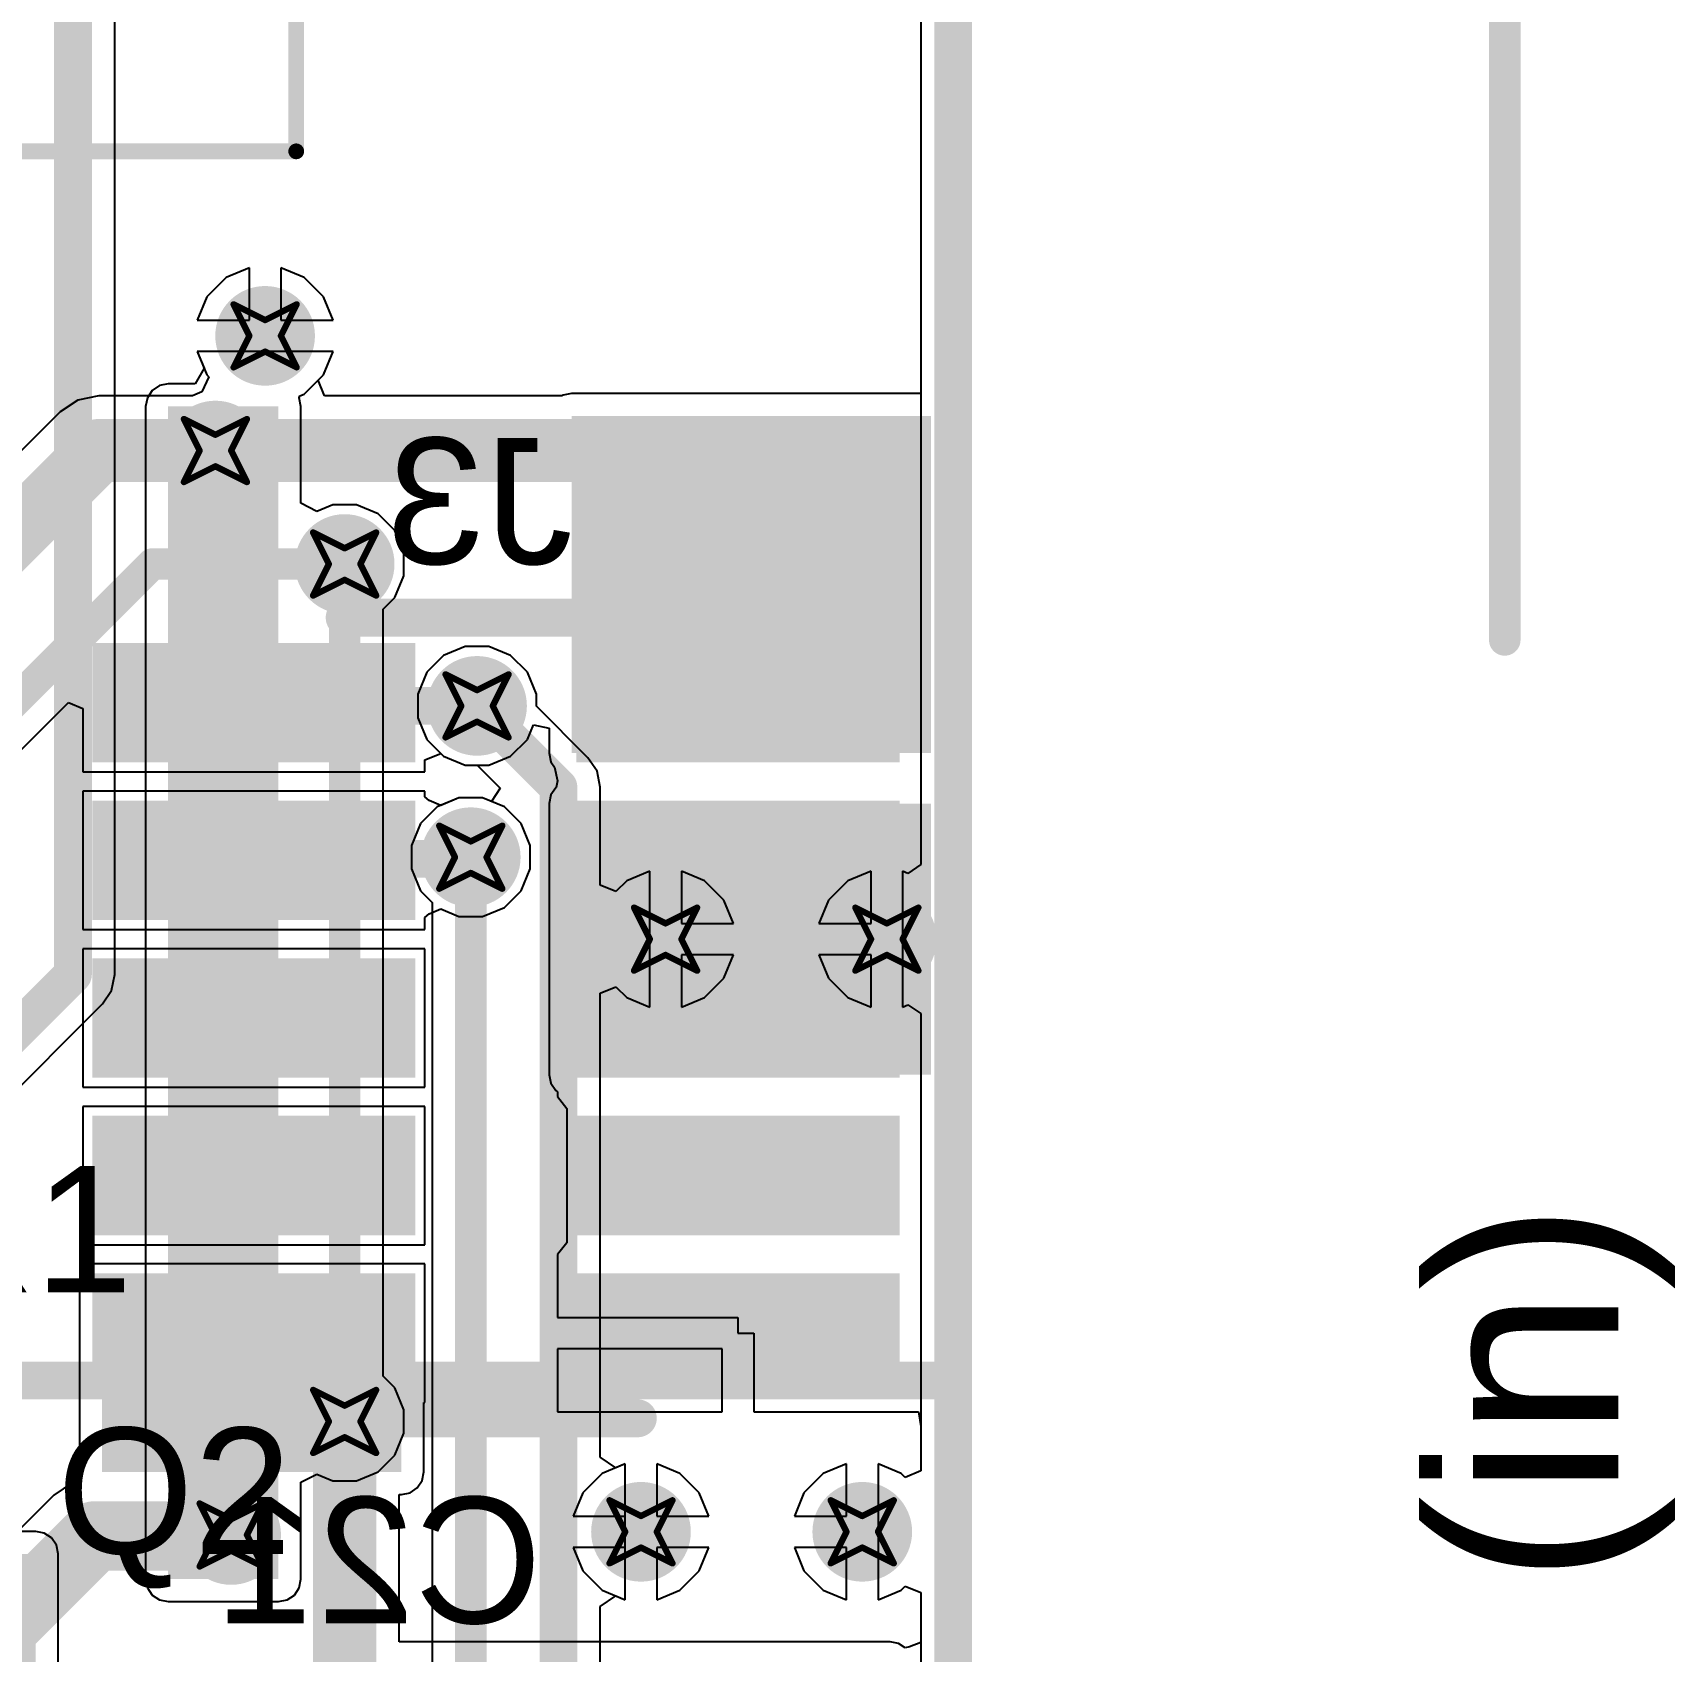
# Model space of a CAD drawing. Header units: inches. Extents: x -48 to 200, y -49 to 27.
# Drawn here: x 3.641 to 4.162, y 0.845 to 1.359 of the extents above; entities that cross this region are included whole.
import ezdxf

# ---------------------------------------------------------------- set-up
doc = ezdxf.new("R2010")
doc.units = ezdxf.units.IN
doc.header["$MEASUREMENT"] = 0
for name, color, linetype in [('Board Outline', 216, 'Continuous'), ('Bottom Layer', 5, 'Continuous'), ('Bottom Overlay', 54, 'Continuous'), ('Bottom Paste', 16, 'Continuous'), ('Bottom Solder', 6, 'Continuous'), ('Dimension', 6, 'Continuous'), ('Drill Drawing', 1, 'Continuous'), ('Top Layer', 1, 'Continuous'), ('Top Overlay', 2, 'Continuous'), ('Top Solder', 216, 'Continuous'), ('Via Holes', 16, 'Continuous')]:
    doc.layers.add(name, color=color, linetype=linetype)
doc.styles.add('Arial', font='', dxfattribs={"height": 0.2})
doc.styles.get('Arial').set_extended_font_data('Arial')

# ---------------------------------------------------------------- blocks, each defined once
blk = doc.blocks.new('J49SMH_B_G_G_K_8M0_B_36')
at = {"layer": 'Bottom Overlay', "const_width": 0.005}
for points in [[(0.227, 0.09509), (-0.22752, 0.09509)], [(-0.22752, 0.09509), (-0.22752, 0.046)]]:
    blk.add_lwpolyline(points, dxfattribs=at)
at = {"layer": 'Bottom Overlay', "const_width": 0.0025}
blk.add_lwpolyline([(-0.22877, 0.09509, 1), (-0.22627, 0.09509, 1)], format="xyb", close=True, dxfattribs=at)
blk.add_lwpolyline([(-0.22877, 0.09509, 1), (-0.22627, 0.09509, 1)], format="xyb", close=True, dxfattribs=at)
blk = doc.blocks.new('20021121_00010C4LF__B_50')
at = {"layer": 'Bottom Layer'}
for points in [[(-0.11496, 0.12402), (-0.08504, 0.12402), (-0.08504, 0.02953), (-0.11496, 0.02953)], [(-0.06496, 0.12402), (-0.03504, 0.12402), (-0.03504, 0.02953), (-0.06496, 0.02953)], [(-0.01496, 0.12402), (0.01496, 0.12402), (0.01496, 0.02953), (-0.01496, 0.02953)], [(0.03504, 0.12402), (0.06496, 0.12402), (0.06496, 0.02953), (0.03504, 0.02953)], [(0.08504, 0.12402), (0.11496, 0.12402), (0.11496, 0.02953), (0.08504, 0.02953)], [(-0.11496, -0.02953), (-0.08504, -0.02953), (-0.08504, -0.12402), (-0.11496, -0.12402)], [(-0.06496, -0.02953), (-0.03504, -0.02953), (-0.03504, -0.12402), (-0.06496, -0.12402)], [(-0.01496, -0.02953), (0.01496, -0.02953), (0.01496, -0.12402), (-0.01496, -0.12402)], [(0.03504, -0.02953), (0.06496, -0.02953), (0.06496, -0.12402), (0.03504, -0.12402)], [(0.08504, -0.02953), (0.11496, -0.02953), (0.11496, -0.12402), (0.08504, -0.12402)]]:
    blk.add_hatch(color=5, dxfattribs=at).paths.add_polyline_path(points)
at = {"layer": 'Bottom Paste'}
for points in [[(-0.11496, 0.12402), (-0.08504, 0.12402), (-0.08504, 0.02953), (-0.11496, 0.02953)], [(-0.06496, 0.12402), (-0.03504, 0.12402), (-0.03504, 0.02953), (-0.06496, 0.02953)], [(-0.01496, 0.12402), (0.01496, 0.12402), (0.01496, 0.02953), (-0.01496, 0.02953)], [(0.03504, 0.12402), (0.06496, 0.12402), (0.06496, 0.02953), (0.03504, 0.02953)], [(0.08504, 0.12402), (0.11496, 0.12402), (0.11496, 0.02953), (0.08504, 0.02953)], [(-0.11496, -0.02953), (-0.08504, -0.02953), (-0.08504, -0.12402), (-0.11496, -0.12402)], [(-0.06496, -0.02953), (-0.03504, -0.02953), (-0.03504, -0.12402), (-0.06496, -0.12402)], [(-0.01496, -0.02953), (0.01496, -0.02953), (0.01496, -0.12402), (-0.01496, -0.12402)], [(0.03504, -0.02953), (0.06496, -0.02953), (0.06496, -0.12402), (0.03504, -0.12402)], [(0.08504, -0.02953), (0.11496, -0.02953), (0.11496, -0.12402), (0.08504, -0.12402)]]:
    blk.add_hatch(color=16, dxfattribs=at).paths.add_polyline_path(points)
at = {"layer": 'Bottom Solder'}
for points in [[(-0.11896, 0.12802), (-0.08104, 0.12802), (-0.08104, 0.02553), (-0.11896, 0.02553)], [(-0.06896, 0.12802), (-0.03104, 0.12802), (-0.03104, 0.02553), (-0.06896, 0.02553)], [(-0.01896, 0.12802), (0.01896, 0.12802), (0.01896, 0.02553), (-0.01896, 0.02553)], [(0.03104, 0.12802), (0.06896, 0.12802), (0.06896, 0.02553), (0.03104, 0.02553)], [(0.08104, 0.12802), (0.11896, 0.12802), (0.11896, 0.02553), (0.08104, 0.02553)], [(-0.11896, -0.02553), (-0.08104, -0.02553), (-0.08104, -0.12802), (-0.11896, -0.12802)], [(-0.06896, -0.02553), (-0.03104, -0.02553), (-0.03104, -0.12802), (-0.06896, -0.12802)], [(-0.01896, -0.02553), (0.01896, -0.02553), (0.01896, -0.12802), (-0.01896, -0.12802)], [(0.03104, -0.02553), (0.06896, -0.02553), (0.06896, -0.12802), (0.03104, -0.12802)], [(0.08104, -0.02553), (0.11896, -0.02553), (0.11896, -0.12802), (0.08104, -0.12802)]]:
    blk.add_hatch(color=6, dxfattribs=at).paths.add_polyline_path(points)
at = {"layer": 'Bottom Overlay'}
for points, const_width in [([(-0.125, 0.077, 1), (-0.135, 0.077, 1)], 0.01), ([(-0.1375, 0.077, 1), (-0.1325, 0.077, 1)], 0.005), ([(-0.1275, 0.077, 1), (-0.1225, 0.077, 1)], 0.005), ([(-0.13, 0.045, 1), (-0.124, 0.045, 1)], 0.006), ([(0.124, 0.045, 1), (0.13, 0.045, 1)], 0.006), ([(-0.13, -0.048, 1), (-0.124, -0.048, 1)], 0.006), ([(0.124, -0.048, 1), (0.13, -0.048, 1)], 0.006)]:
    blk.add_lwpolyline(points, format="xyb", close=True, dxfattribs=dict(at, const_width=const_width))
at = {"layer": 'Bottom Overlay', "const_width": 0.012}
for points in [[(-0.127, -0.048), (-0.127, 0.045)], [(0.127, -0.048), (0.127, 0.045)]]:
    blk.add_lwpolyline(points, dxfattribs=at)

msp = doc.modelspace()

# ---------------------------------------------------------------- hatches: boundary and pattern name
at = {"layer": 'Bottom Layer'}
h = msp.add_hatch(color=5, dxfattribs=at)
edge = h.paths.add_edge_path()
edge.add_arc((3.71477, 1.26238), 0.01181, 0, 360)
h = msp.add_hatch(color=5, dxfattribs=at)
edge = h.paths.add_edge_path()
edge.add_arc((3.699, 1.226), 0.01181, 0, 360)
for points in [[(3.812, 1.13), (3.926, 1.13), (3.926, 1.237), (3.812, 1.237)], [(3.812, 1.028), (3.926, 1.028), (3.926, 1.114), (3.812, 1.114)], [(3.663, 0.902), (3.758, 0.902), (3.758, 0.96), (3.663, 0.96)]]:
    msp.add_hatch(color=5, dxfattribs=at).paths.add_polyline_path(points)
h = msp.add_hatch(color=5, dxfattribs=at)
edge = h.paths.add_edge_path()
edge.add_arc((3.74, 1.19), 0.01181, 0, 360)
h = msp.add_hatch(color=5, dxfattribs=at)
edge = h.paths.add_edge_path()
edge.add_arc((3.782, 1.145), 0.01181, 0, 360)
h = msp.add_hatch(color=5, dxfattribs=at)
edge = h.paths.add_edge_path()
edge.add_arc((3.78, 1.097), 0.01181, 0, 360)
h = msp.add_hatch(color=5, dxfattribs=at)
edge = h.paths.add_edge_path()
edge.add_arc((3.84181, 1.071), 0.01181, 0, 360)
h = msp.add_hatch(color=5, dxfattribs=at)
edge = h.paths.add_edge_path()
edge.add_arc((3.912, 1.071), 0.01181, 0, 360)
h = msp.add_hatch(color=5, dxfattribs=at)
edge = h.paths.add_edge_path()
edge.add_arc((3.74, 0.918), 0.01181, 0, 360)
h = msp.add_hatch(color=5, dxfattribs=at)
edge = h.paths.add_edge_path()
edge.add_arc((3.704, 0.882), 0.01181, 0, 360)
h = msp.add_hatch(color=5, dxfattribs=at)
edge = h.paths.add_edge_path()
edge.add_arc((3.834, 0.883), 0.01181, 0, 360)
h = msp.add_hatch(color=5, dxfattribs=at)
edge = h.paths.add_edge_path()
edge.add_arc((3.90419, 0.883), 0.01181, 0, 360)
at = {"layer": 'Bottom Solder'}
h = msp.add_hatch(color=6, dxfattribs=at)
edge = h.paths.add_edge_path()
edge.add_arc((3.71477, 1.26238), 0.01581, 0, 360)
h = msp.add_hatch(color=6, dxfattribs=at)
edge = h.paths.add_edge_path()
edge.add_arc((3.699, 1.226), 0.01581, 0, 360)
h = msp.add_hatch(color=6, dxfattribs=at)
edge = h.paths.add_edge_path()
edge.add_arc((3.74, 1.19), 0.01581, 0, 360)
h = msp.add_hatch(color=6, dxfattribs=at)
edge = h.paths.add_edge_path()
edge.add_arc((3.782, 1.145), 0.01581, 0, 360)
h = msp.add_hatch(color=6, dxfattribs=at)
edge = h.paths.add_edge_path()
edge.add_arc((3.78, 1.097), 0.01581, 0, 360)
h = msp.add_hatch(color=6, dxfattribs=at)
edge = h.paths.add_edge_path()
edge.add_arc((3.84181, 1.071), 0.01581, 0, 360)
h = msp.add_hatch(color=6, dxfattribs=at)
edge = h.paths.add_edge_path()
edge.add_arc((3.912, 1.071), 0.01581, 0, 360)
h = msp.add_hatch(color=6, dxfattribs=at)
edge = h.paths.add_edge_path()
edge.add_arc((3.74, 0.918), 0.01581, 0, 360)
h = msp.add_hatch(color=6, dxfattribs=at)
edge = h.paths.add_edge_path()
edge.add_arc((3.704, 0.882), 0.01581, 0, 360)
h = msp.add_hatch(color=6, dxfattribs=at)
edge = h.paths.add_edge_path()
edge.add_arc((3.834, 0.883), 0.01581, 0, 360)
h = msp.add_hatch(color=6, dxfattribs=at)
edge = h.paths.add_edge_path()
edge.add_arc((3.90419, 0.883), 0.01581, 0, 360)
at = {"layer": 'Top Layer'}
h = msp.add_hatch(color=1, dxfattribs=at)
edge = h.paths.add_edge_path()
edge.add_arc((3.71477, 1.26238), 0.01181, 0, 360)
for points in [[(3.684, 0.868), (3.719, 0.868), (3.719, 1.24), (3.684, 1.24)], [(3.58, 0.749), (3.642, 0.749), (3.642, 0.876), (3.58, 0.876)]]:
    msp.add_hatch(color=1, dxfattribs=at).paths.add_polyline_path(points)
h = msp.add_hatch(color=1, dxfattribs=at)
edge = h.paths.add_edge_path()
edge.add_arc((3.699, 1.226), 0.01181, 0, 360)
h = msp.add_hatch(color=1, dxfattribs=at)
edge = h.paths.add_edge_path()
edge.add_arc((3.74, 1.19), 0.01181, 0, 360)
h = msp.add_hatch(color=1, dxfattribs=at)
edge = h.paths.add_edge_path()
edge.add_arc((3.782, 1.145), 0.01181, 0, 360)
h = msp.add_hatch(color=1, dxfattribs=at)
edge = h.paths.add_edge_path()
edge.add_arc((3.78, 1.097), 0.01181, 0, 360)
h = msp.add_hatch(color=1, dxfattribs=at)
edge = h.paths.add_edge_path()
edge.add_arc((3.84181, 1.071), 0.01181, 0, 360)
h = msp.add_hatch(color=1, dxfattribs=at)
edge = h.paths.add_edge_path()
edge.add_arc((3.912, 1.071), 0.01181, 0, 360)
h = msp.add_hatch(color=1, dxfattribs=at)
edge = h.paths.add_edge_path()
edge.add_arc((3.74, 0.918), 0.01181, 0, 360)
h = msp.add_hatch(color=1, dxfattribs=at)
edge = h.paths.add_edge_path()
edge.add_arc((3.704, 0.882), 0.01181, 0, 360)
h = msp.add_hatch(color=1, dxfattribs=at)
edge = h.paths.add_edge_path()
edge.add_arc((3.834, 0.883), 0.01181, 0, 360)
h = msp.add_hatch(color=1, dxfattribs=at)
edge = h.paths.add_edge_path()
edge.add_arc((3.90419, 0.883), 0.01181, 0, 360)
at = {"layer": 'Top Solder'}
h = msp.add_hatch(color=216, dxfattribs=at)
edge = h.paths.add_edge_path()
edge.add_arc((3.71477, 1.26238), 0.01581, 0, 360)
h = msp.add_hatch(color=216, dxfattribs=at)
edge = h.paths.add_edge_path()
edge.add_arc((3.699, 1.226), 0.01581, 0, 360)
h = msp.add_hatch(color=216, dxfattribs=at)
edge = h.paths.add_edge_path()
edge.add_arc((3.74, 1.19), 0.01581, 0, 360)
h = msp.add_hatch(color=216, dxfattribs=at)
edge = h.paths.add_edge_path()
edge.add_arc((3.782, 1.145), 0.01581, 0, 360)
h = msp.add_hatch(color=216, dxfattribs=at)
edge = h.paths.add_edge_path()
edge.add_arc((3.78, 1.097), 0.01581, 0, 360)
h = msp.add_hatch(color=216, dxfattribs=at)
edge = h.paths.add_edge_path()
edge.add_arc((3.84181, 1.071), 0.01581, 0, 360)
h = msp.add_hatch(color=216, dxfattribs=at)
edge = h.paths.add_edge_path()
edge.add_arc((3.912, 1.071), 0.01581, 0, 360)
h = msp.add_hatch(color=216, dxfattribs=at)
edge = h.paths.add_edge_path()
edge.add_arc((3.74, 0.918), 0.01581, 0, 360)
h = msp.add_hatch(color=216, dxfattribs=at)
edge = h.paths.add_edge_path()
edge.add_arc((3.704, 0.882), 0.01581, 0, 360)
h = msp.add_hatch(color=216, dxfattribs=at)
edge = h.paths.add_edge_path()
edge.add_arc((3.834, 0.883), 0.01581, 0, 360)
h = msp.add_hatch(color=216, dxfattribs=at)
edge = h.paths.add_edge_path()
edge.add_arc((3.90419, 0.883), 0.01581, 0, 360)
at = {"layer": 'Via Holes'}
h = msp.add_hatch(color=7, dxfattribs=at)
edge = h.paths.add_edge_path()
edge.add_arc((3.71477, 1.26238), 0.00591, 0, 360)
h = msp.add_hatch(color=7, dxfattribs=at)
edge = h.paths.add_edge_path()
edge.add_arc((3.699, 1.226), 0.00591, 0, 360)
h = msp.add_hatch(color=7, dxfattribs=at)
edge = h.paths.add_edge_path()
edge.add_arc((3.74, 1.19), 0.00591, 0, 360)
h = msp.add_hatch(color=7, dxfattribs=at)
edge = h.paths.add_edge_path()
edge.add_arc((3.782, 1.145), 0.00591, 0, 360)
h = msp.add_hatch(color=7, dxfattribs=at)
edge = h.paths.add_edge_path()
edge.add_arc((3.78, 1.097), 0.00591, 0, 360)
h = msp.add_hatch(color=7, dxfattribs=at)
edge = h.paths.add_edge_path()
edge.add_arc((3.84181, 1.071), 0.00591, 0, 360)
h = msp.add_hatch(color=7, dxfattribs=at)
edge = h.paths.add_edge_path()
edge.add_arc((3.912, 1.071), 0.00591, 0, 360)
h = msp.add_hatch(color=7, dxfattribs=at)
edge = h.paths.add_edge_path()
edge.add_arc((3.74, 0.918), 0.00591, 0, 360)
h = msp.add_hatch(color=7, dxfattribs=at)
edge = h.paths.add_edge_path()
edge.add_arc((3.704, 0.882), 0.00591, 0, 360)
h = msp.add_hatch(color=7, dxfattribs=at)
edge = h.paths.add_edge_path()
edge.add_arc((3.834, 0.883), 0.00591, 0, 360)
h = msp.add_hatch(color=7, dxfattribs=at)
edge = h.paths.add_edge_path()
edge.add_arc((3.90419, 0.883), 0.00591, 0, 360)

# ---------------------------------------------------------------- linework, layer by layer
at = {"layer": 'Board Outline', "const_width": 0.012}
msp.add_lwpolyline([(3.933, -0.069), (3.933, 1.931)], dxfattribs=at)
at = {"layer": 'Bottom Layer'}
for p, q in [((3.9228, 1.9208), (3.9228, 1.24414)), ((3.70977, 1.28391), (3.70242, 1.28087)), ((3.70977, 1.26738), (3.70977, 1.28391)), ((3.72713, 1.28087), (3.71977, 1.28391)), ((3.71977, 1.28391), (3.71977, 1.26738)), ((3.70242, 1.28087), (3.69628, 1.27473)), ((3.73326, 1.27473), (3.72713, 1.28087)), ((3.69628, 1.27473), (3.69323, 1.26738)), ((3.73631, 1.26738), (3.73326, 1.27473)), ((3.69323, 1.26738), (3.70977, 1.26738)), ((3.71977, 1.26738), (3.73631, 1.26738)), ((3.73631, 1.25738), (3.69323, 1.25738)), ((3.69323, 1.25738), (3.69628, 1.25002)), ((3.73326, 1.25002), (3.73631, 1.25738)), ((3.69687, 1.24943), (3.69467, 1.24457)), ((3.69628, 1.25002), (3.69687, 1.24943)), ((3.73157, 1.24833), (3.73326, 1.25002)), ((3.73364, 1.24333), (3.73157, 1.24833)), ((3.65537, 1.24201), (3.64974, 1.23826)), ((3.662, 1.24333), (3.65537, 1.24201)), ((3.69169, 1.24333), (3.662, 1.24333)), ((3.69467, 1.24457), (3.69169, 1.24333)), ((3.80888, 1.24333), (3.73364, 1.24333)), ((3.80927, 1.24359), (3.80888, 1.24333)), ((3.812, 1.24414), (3.80927, 1.24359)), ((3.9228, 1.24414), (3.812, 1.24414)), ((3.64974, 1.23826), (3.57091, 1.15943)), ((3.59981, 1.09351), (3.65236, 1.14606)), ((3.65236, 1.14606), (3.65698, 1.14415)), ((3.65698, 1.14415), (3.65698, 1.12404)), ((3.79795, 1.13434), (3.79986, 1.13897)), ((3.79986, 1.13897), (3.80486, 1.13797)), ((3.80486, 1.13797), (3.80486, 1.13)), ((3.79266, 1.12905), (3.79795, 1.13434)), ((3.76547, 1.12785), (3.77047, 1.12992)), ((3.76547, 1.12404), (3.76547, 1.12785)), ((3.77047, 1.12992), (3.77134, 1.12905)), ((3.77134, 1.12905), (3.77826, 1.12619)), ((3.77826, 1.12619), (3.78574, 1.12619)), ((3.78574, 1.12619), (3.79266, 1.12905)), ((3.80486, 1.13), (3.80541, 1.12727)), ((3.80541, 1.12727), (3.80655, 1.12556)), ((3.80655, 1.12556), (3.80747, 1.12124)), ((3.65698, 1.12404), (3.76547, 1.12404)), ((3.80747, 1.12124), (3.80708, 1.11913)), ((3.76547, 1.11796), (3.65698, 1.11796)), ((3.65698, 1.11796), (3.65698, 1.07404)), ((3.76547, 1.11615), (3.76547, 1.11796)), ((3.76686, 1.115), (3.76547, 1.11615)), ((3.77047, 1.11341), (3.76686, 1.115)), ((3.77626, 1.11581), (3.77047, 1.11341)), ((3.78374, 1.11581), (3.77626, 1.11581)), ((3.79066, 1.11295), (3.78374, 1.11581)), ((3.80541, 1.11673), (3.80486, 1.114)), ((3.80695, 1.11905), (3.80541, 1.11673)), ((3.80708, 1.11913), (3.80695, 1.11905)), ((3.79595, 1.10766), (3.79066, 1.11295)), ((3.80486, 1.114), (3.80486, 1.028)), ((3.79881, 1.10074), (3.79595, 1.10766)), ((3.79881, 1.09326), (3.79881, 1.10074)), ((3.79595, 1.08634), (3.79881, 1.09326)), ((3.79066, 1.08105), (3.79595, 1.08634)), ((3.76547, 1.07785), (3.76686, 1.079)), ((3.76686, 1.079), (3.77047, 1.08059)), ((3.77047, 1.08059), (3.77626, 1.07819)), ((3.78374, 1.07819), (3.79066, 1.08105)), ((3.65698, 1.07404), (3.76547, 1.07404)), ((3.76547, 1.07404), (3.76547, 1.07785)), ((3.77626, 1.07819), (3.78374, 1.07819)), ((3.76547, 1.06796), (3.65698, 1.06796)), ((3.65698, 1.06796), (3.65698, 1.02404)), ((3.76547, 1.02404), (3.76547, 1.06796)), ((3.80486, 1.028), (3.80541, 1.02527)), ((3.65698, 1.02404), (3.76547, 1.02404)), ((3.80541, 1.02527), (3.80695, 1.02295)), ((3.80695, 1.02295), (3.80753, 1.02257)), ((3.80753, 1.02257), (3.80753, 1.02104)), ((3.76547, 1.01796), (3.65698, 1.01796)), ((3.65698, 1.01796), (3.65698, 0.97404)), ((3.76547, 0.97404), (3.76547, 1.01796)), ((3.80753, 1.02104), (3.81053, 1.01728)), ((3.81053, 1.01728), (3.81053, 0.97472)), ((3.81053, 0.97472), (3.80753, 0.97096)), ((3.65698, 0.97404), (3.76547, 0.97404)), ((3.80753, 0.97096), (3.80753, 0.97028)), ((3.80753, 0.97028), (3.80753, 0.951)), ((3.76547, 0.96796), (3.65698, 0.96796)), ((3.65698, 0.96796), (3.65698, 0.9636)), ((3.76547, 0.92404), (3.76547, 0.96796)), ((3.65641, 0.96273), (3.65586, 0.96)), ((3.65586, 0.96), (3.65586, 0.902)), ((3.65698, 0.9636), (3.65641, 0.96273)), ((3.80753, 0.951), (3.86477, 0.951)), ((3.86477, 0.951), (3.86477, 0.946)), ((3.86477, 0.946), (3.86977, 0.946)), ((3.86977, 0.946), (3.86977, 0.92104)), ((3.85977, 0.941), (3.80753, 0.941)), ((3.80753, 0.941), (3.80753, 0.92104)), ((3.85977, 0.92104), (3.85977, 0.941)), ((3.76514, 0.902), (3.76514, 0.92404)), ((3.76514, 0.92404), (3.76547, 0.92404)), ((3.80753, 0.92104), (3.85977, 0.92104)), ((3.86977, 0.92104), (3.9178, 0.92104)), ((3.9178, 0.92104), (3.92202, 0.92104)), ((3.92202, 0.92104), (3.9228, 0.91637)), ((3.9228, 0.91637), (3.9228, 0.9023)), ((3.65586, 0.902), (3.65367, 0.89865)), ((3.76459, 0.89927), (3.76514, 0.902)), ((3.82165, 0.90149), (3.81551, 0.89535)), ((3.829, 0.90454), (3.82165, 0.90149)), ((3.829, 0.888), (3.829, 0.90454)), ((3.84635, 0.90149), (3.839, 0.90454)), ((3.839, 0.90454), (3.839, 0.888)), ((3.85249, 0.89535), (3.84635, 0.90149)), ((3.89183, 0.90149), (3.8857, 0.89535)), ((3.89919, 0.90454), (3.89183, 0.90149)), ((3.89919, 0.888), (3.89919, 0.90454)), ((3.91654, 0.90149), (3.90919, 0.90454)), ((3.90919, 0.90454), (3.90919, 0.883)), ((3.9178, 0.90023), (3.91654, 0.90149)), ((3.9228, 0.9023), (3.9178, 0.90023)), ((3.65367, 0.89865), (3.64771, 0.89467)), ((3.76073, 0.89541), (3.76305, 0.89695)), ((3.76305, 0.89695), (3.76459, 0.89927)), ((3.64771, 0.89467), (3.61086, 0.85781)), ((3.75733, 0.84814), (3.75733, 0.89486)), ((3.75733, 0.89486), (3.758, 0.89486)), ((3.758, 0.89486), (3.76073, 0.89541)), ((3.81551, 0.89535), (3.81246, 0.888)), ((3.85554, 0.888), (3.85249, 0.89535)), ((3.8857, 0.89535), (3.88265, 0.888)), ((3.81246, 0.888), (3.829, 0.888)), ((3.839, 0.888), (3.85554, 0.888)), ((3.88265, 0.888), (3.89919, 0.888)), ((3.90919, 0.883), (3.90919, 0.86146)), ((3.829, 0.878), (3.81246, 0.878)), ((3.81246, 0.878), (3.81551, 0.87065)), ((3.829, 0.86146), (3.829, 0.878)), ((3.85554, 0.878), (3.839, 0.878)), ((3.839, 0.878), (3.839, 0.86146)), ((3.85249, 0.87065), (3.85554, 0.878)), ((3.89919, 0.878), (3.88265, 0.878)), ((3.88265, 0.878), (3.8857, 0.87065)), ((3.89919, 0.86146), (3.89919, 0.878)), ((3.81551, 0.87065), (3.82165, 0.86451)), ((3.84635, 0.86451), (3.85249, 0.87065)), ((3.8857, 0.87065), (3.89183, 0.86451)), ((3.91654, 0.86451), (3.9178, 0.86577)), ((3.9178, 0.86577), (3.9228, 0.8637)), ((3.82165, 0.86451), (3.829, 0.86146)), ((3.839, 0.86146), (3.84635, 0.86451)), ((3.89183, 0.86451), (3.89919, 0.86146)), ((3.90919, 0.86146), (3.91654, 0.86451)), ((3.9228, 0.8637), (3.9228, 0.84793)), ((3.913, 0.84814), (3.75733, 0.84814)), ((3.91573, 0.84759), (3.913, 0.84814)), ((3.9178, 0.84621), (3.91573, 0.84759)), ((3.91917, 0.84649), (3.9178, 0.84621)), ((3.9228, 0.84793), (3.91917, 0.84649))]:
    msp.add_line(p, q, dxfattribs=at)
for points, const_width in [([(3.578, 1.142), (3.662, 1.226)], 0.02), ([(3.662, 1.226), (3.699, 1.226)], 0.02), ([(3.699, 1.226), (3.817, 1.226)], 0.02), ([(3.817, 1.226), (3.864, 1.179)], 0.01), ([(3.58181, 1.09281), (3.679, 1.19)], 0.01), ([(3.679, 1.19), (3.74, 1.19)], 0.01), ([(3.864, 1.14677), (3.864, 1.179)], 0.01), ([(3.71123, 1.146), (3.71223, 1.145)], 0.012), ([(3.864, 1.14677), (3.86477, 1.146)], 0.01), ([(3.71223, 1.145), (3.782, 1.145)], 0.012), ([(3.71123, 1.096), (3.71173, 1.0965)], 0.012), ([(3.71173, 1.0965), (3.7795, 1.0965)], 0.012), ([(3.7795, 1.0965), (3.78, 1.097)], 0.012), ([(3.71123, 0.931), (3.712, 0.93023)], 0.012), ([(3.712, 0.918), (3.712, 0.93023)], 0.012), ([(3.74, 0.864), (3.74, 0.918)], 0.02), ([(3.62383, 0.84483), (3.66069, 0.88169)], 0.022), ([(3.66069, 0.88169), (3.70369, 0.88169)], 0.022), ([(3.70369, 0.88169), (3.704, 0.882)], 0.022), ([(3.74, 0.82107), (3.74, 0.864)], 0.02)]:
    msp.add_lwpolyline(points, dxfattribs=dict(at, const_width=const_width))
for points, const_width in [([(3.657, 1.226, 1), (3.667, 1.226, 1)], 0.01), ([(3.657, 1.226, 1), (3.667, 1.226, 1)], 0.01), ([(3.694, 1.226, 1), (3.704, 1.226, 1)], 0.01), ([(3.694, 1.226, 1), (3.704, 1.226, 1)], 0.01), ([(3.812, 1.226, 1), (3.822, 1.226, 1)], 0.01), ([(3.8145, 1.226, 1), (3.8195, 1.226, 1)], 0.005), ([(3.6765, 1.19, 1), (3.6815, 1.19, 1)], 0.005), ([(3.6765, 1.19, 1), (3.6815, 1.19, 1)], 0.005), ([(3.7375, 1.19, 1), (3.7425, 1.19, 1)], 0.005), ([(3.8615, 1.179, 1), (3.8665, 1.179, 1)], 0.005), ([(3.8615, 1.179, 1), (3.8665, 1.179, 1)], 0.005), ([(3.70823, 1.146, 1), (3.71423, 1.146, 1)], 0.006), ([(3.8615, 1.14677, 1), (3.8665, 1.14677, 1)], 0.005), ([(3.8615, 1.14677, 1), (3.8665, 1.14677, 1)], 0.005), ([(3.70923, 1.145, 1), (3.71523, 1.145, 1)], 0.006), ([(3.70923, 1.145, 1), (3.71523, 1.145, 1)], 0.006), ([(3.779, 1.145, 1), (3.785, 1.145, 1)], 0.006), ([(3.86227, 1.146, 1), (3.86727, 1.146, 1)], 0.005), ([(3.70823, 1.096, 1), (3.71423, 1.096, 1)], 0.006), ([(3.70873, 1.0965, 1), (3.71473, 1.0965, 1)], 0.006), ([(3.70873, 1.0965, 1), (3.71473, 1.0965, 1)], 0.006), ([(3.7765, 1.0965, 1), (3.7825, 1.0965, 1)], 0.006), ([(3.7765, 1.0965, 1), (3.7825, 1.0965, 1)], 0.006), ([(3.777, 1.097, 1), (3.783, 1.097, 1)], 0.006), ([(3.70823, 0.931, 1), (3.71423, 0.931, 1)], 0.006), ([(3.709, 0.93023, 1), (3.715, 0.93023, 1)], 0.006), ([(3.709, 0.93023, 1), (3.715, 0.93023, 1)], 0.006), ([(3.735, 0.918, 1), (3.745, 0.918, 1)], 0.01), ([(3.709, 0.918, 1), (3.715, 0.918, 1)], 0.006), ([(3.65519, 0.88169, 1), (3.66619, 0.88169, 1)], 0.011), ([(3.65519, 0.88169, 1), (3.66619, 0.88169, 1)], 0.011), ([(3.69819, 0.88169, 1), (3.70919, 0.88169, 1)], 0.011), ([(3.69819, 0.88169, 1), (3.70919, 0.88169, 1)], 0.011), ([(3.6985, 0.882, 1), (3.7095, 0.882, 1)], 0.011), ([(3.735, 0.864, 1), (3.745, 0.864, 1)], 0.01), ([(3.735, 0.864, 1), (3.745, 0.864, 1)], 0.01)]:
    msp.add_lwpolyline(points, format="xyb", close=True, dxfattribs=dict(at, const_width=const_width))
at = {"layer": 'Dimension'}
for points, const_width in [([(4.108, 1.16592), (4.108, 1.931)], 0.01), ([(-0.067, 0.931), (3.933, 0.931)], 0.012)]:
    msp.add_lwpolyline(points, dxfattribs=dict(at, const_width=const_width))
for points, const_width in [([(4.1055, 1.16592, 1), (4.1105, 1.16592, 1)], 0.005), ([(3.93, 0.931, 1), (3.936, 0.931, 1)], 0.006)]:
    msp.add_lwpolyline(points, format="xyb", close=True, dxfattribs=dict(at, const_width=const_width))
at = {"layer": 'Drill Drawing', "const_width": 0.002}
for points in [[(3.70477, 1.27238), (3.71477, 1.26738)], [(3.70477, 1.27238), (3.70977, 1.26238)], [(3.71477, 1.26738), (3.72477, 1.27238)], [(3.71977, 1.26238), (3.72477, 1.27238)], [(3.70477, 1.25238), (3.70977, 1.26238)], [(3.71977, 1.26238), (3.72477, 1.25238)], [(3.70477, 1.25238), (3.71477, 1.25738)], [(3.71477, 1.25738), (3.72477, 1.25238)], [(3.689, 1.236), (3.699, 1.231)], [(3.689, 1.236), (3.694, 1.226)], [(3.699, 1.231), (3.709, 1.236)], [(3.704, 1.226), (3.709, 1.236)], [(3.689, 1.216), (3.694, 1.226)], [(3.704, 1.226), (3.709, 1.216)], [(3.689, 1.216), (3.699, 1.221)], [(3.699, 1.221), (3.709, 1.216)], [(3.73, 1.2), (3.74, 1.195)], [(3.73, 1.2), (3.735, 1.19)], [(3.74, 1.195), (3.75, 1.2)], [(3.745, 1.19), (3.75, 1.2)], [(3.73, 1.18), (3.735, 1.19)], [(3.745, 1.19), (3.75, 1.18)], [(3.73, 1.18), (3.74, 1.185)], [(3.74, 1.185), (3.75, 1.18)], [(3.772, 1.155), (3.782, 1.15)], [(3.772, 1.155), (3.777, 1.145)], [(3.782, 1.15), (3.792, 1.155)], [(3.787, 1.145), (3.792, 1.155)], [(3.772, 1.135), (3.777, 1.145)], [(3.772, 1.135), (3.782, 1.14)], [(3.782, 1.14), (3.792, 1.135)], [(3.787, 1.145), (3.792, 1.135)], [(3.77, 1.107), (3.78, 1.102)], [(3.77, 1.107), (3.775, 1.097)], [(3.78, 1.102), (3.79, 1.107)], [(3.785, 1.097), (3.79, 1.107)], [(3.77, 1.087), (3.775, 1.097)], [(3.785, 1.097), (3.79, 1.087)], [(3.77, 1.087), (3.78, 1.092)], [(3.78, 1.092), (3.79, 1.087)], [(3.83181, 1.081), (3.84181, 1.076)], [(3.83181, 1.081), (3.83681, 1.071)], [(3.84181, 1.076), (3.85181, 1.081)], [(3.84681, 1.071), (3.85181, 1.081)], [(3.902, 1.081), (3.912, 1.076)], [(3.902, 1.081), (3.907, 1.071)], [(3.912, 1.076), (3.922, 1.081)], [(3.917, 1.071), (3.922, 1.081)], [(3.83181, 1.061), (3.83681, 1.071)], [(3.84681, 1.071), (3.85181, 1.061)], [(3.902, 1.061), (3.907, 1.071)], [(3.917, 1.071), (3.922, 1.061)], [(3.83181, 1.061), (3.84181, 1.066)], [(3.84181, 1.066), (3.85181, 1.061)], [(3.902, 1.061), (3.912, 1.066)], [(3.912, 1.066), (3.922, 1.061)], [(3.73, 0.928), (3.74, 0.923)], [(3.73, 0.928), (3.735, 0.918)], [(3.74, 0.923), (3.75, 0.928)], [(3.745, 0.918), (3.75, 0.928)], [(3.73, 0.908), (3.735, 0.918)], [(3.745, 0.918), (3.75, 0.908)], [(3.73, 0.908), (3.74, 0.913)], [(3.74, 0.913), (3.75, 0.908)], [(3.694, 0.892), (3.704, 0.887)], [(3.694, 0.892), (3.699, 0.882)], [(3.704, 0.887), (3.714, 0.892)], [(3.709, 0.882), (3.714, 0.892)], [(3.824, 0.893), (3.834, 0.888)], [(3.824, 0.893), (3.829, 0.883)], [(3.834, 0.888), (3.844, 0.893)], [(3.839, 0.883), (3.844, 0.893)], [(3.89419, 0.893), (3.90419, 0.888)], [(3.89419, 0.893), (3.89919, 0.883)], [(3.90419, 0.888), (3.91419, 0.893)], [(3.90919, 0.883), (3.91419, 0.893)], [(3.694, 0.872), (3.699, 0.882)], [(3.709, 0.882), (3.714, 0.872)], [(3.824, 0.873), (3.829, 0.883)], [(3.839, 0.883), (3.844, 0.873)], [(3.89419, 0.873), (3.89919, 0.883)], [(3.90919, 0.883), (3.91419, 0.873)], [(3.694, 0.872), (3.704, 0.877)], [(3.704, 0.877), (3.714, 0.872)], [(3.824, 0.873), (3.834, 0.878)], [(3.834, 0.878), (3.844, 0.873)], [(3.89419, 0.873), (3.90419, 0.878)], [(3.90419, 0.878), (3.91419, 0.873)]]:
    msp.add_lwpolyline(points, dxfattribs=at)
at = {"layer": 'Drill Drawing', "const_width": 0.001}
for points in [[(3.70427, 1.27238, 1), (3.70527, 1.27238, 1)], [(3.70427, 1.27238, 1), (3.70527, 1.27238, 1)], [(3.72427, 1.27238, 1), (3.72527, 1.27238, 1)], [(3.72427, 1.27238, 1), (3.72527, 1.27238, 1)], [(3.71427, 1.26738, 1), (3.71527, 1.26738, 1)], [(3.71427, 1.26738, 1), (3.71527, 1.26738, 1)], [(3.70927, 1.26238, 1), (3.71027, 1.26238, 1)], [(3.70927, 1.26238, 1), (3.71027, 1.26238, 1)], [(3.71927, 1.26238, 1), (3.72027, 1.26238, 1)], [(3.71927, 1.26238, 1), (3.72027, 1.26238, 1)], [(3.71427, 1.25738, 1), (3.71527, 1.25738, 1)], [(3.71427, 1.25738, 1), (3.71527, 1.25738, 1)], [(3.70427, 1.25238, 1), (3.70527, 1.25238, 1)], [(3.70427, 1.25238, 1), (3.70527, 1.25238, 1)], [(3.72427, 1.25238, 1), (3.72527, 1.25238, 1)], [(3.72427, 1.25238, 1), (3.72527, 1.25238, 1)], [(3.6885, 1.236, 1), (3.6895, 1.236, 1)], [(3.6885, 1.236, 1), (3.6895, 1.236, 1)], [(3.7085, 1.236, 1), (3.7095, 1.236, 1)], [(3.7085, 1.236, 1), (3.7095, 1.236, 1)], [(3.6985, 1.231, 1), (3.6995, 1.231, 1)], [(3.6985, 1.231, 1), (3.6995, 1.231, 1)], [(3.6935, 1.226, 1), (3.6945, 1.226, 1)], [(3.6935, 1.226, 1), (3.6945, 1.226, 1)], [(3.7035, 1.226, 1), (3.7045, 1.226, 1)], [(3.7035, 1.226, 1), (3.7045, 1.226, 1)], [(3.6985, 1.221, 1), (3.6995, 1.221, 1)], [(3.6985, 1.221, 1), (3.6995, 1.221, 1)], [(3.6885, 1.216, 1), (3.6895, 1.216, 1)], [(3.6885, 1.216, 1), (3.6895, 1.216, 1)], [(3.7085, 1.216, 1), (3.7095, 1.216, 1)], [(3.7085, 1.216, 1), (3.7095, 1.216, 1)], [(3.7295, 1.2, 1), (3.7305, 1.2, 1)], [(3.7295, 1.2, 1), (3.7305, 1.2, 1)], [(3.7495, 1.2, 1), (3.7505, 1.2, 1)], [(3.7495, 1.2, 1), (3.7505, 1.2, 1)], [(3.7395, 1.195, 1), (3.7405, 1.195, 1)], [(3.7395, 1.195, 1), (3.7405, 1.195, 1)], [(3.7345, 1.19, 1), (3.7355, 1.19, 1)], [(3.7345, 1.19, 1), (3.7355, 1.19, 1)], [(3.7445, 1.19, 1), (3.7455, 1.19, 1)], [(3.7445, 1.19, 1), (3.7455, 1.19, 1)], [(3.7395, 1.185, 1), (3.7405, 1.185, 1)], [(3.7395, 1.185, 1), (3.7405, 1.185, 1)], [(3.7295, 1.18, 1), (3.7305, 1.18, 1)], [(3.7295, 1.18, 1), (3.7305, 1.18, 1)], [(3.7495, 1.18, 1), (3.7505, 1.18, 1)], [(3.7495, 1.18, 1), (3.7505, 1.18, 1)], [(3.7715, 1.155, 1), (3.7725, 1.155, 1)], [(3.7715, 1.155, 1), (3.7725, 1.155, 1)], [(3.7915, 1.155, 1), (3.7925, 1.155, 1)], [(3.7915, 1.155, 1), (3.7925, 1.155, 1)], [(3.7815, 1.15, 1), (3.7825, 1.15, 1)], [(3.7815, 1.15, 1), (3.7825, 1.15, 1)], [(3.7765, 1.145, 1), (3.7775, 1.145, 1)], [(3.7765, 1.145, 1), (3.7775, 1.145, 1)], [(3.7815, 1.14, 1), (3.7825, 1.14, 1)], [(3.7815, 1.14, 1), (3.7825, 1.14, 1)], [(3.7865, 1.145, 1), (3.7875, 1.145, 1)], [(3.7865, 1.145, 1), (3.7875, 1.145, 1)], [(3.7715, 1.135, 1), (3.7725, 1.135, 1)], [(3.7715, 1.135, 1), (3.7725, 1.135, 1)], [(3.7915, 1.135, 1), (3.7925, 1.135, 1)], [(3.7915, 1.135, 1), (3.7925, 1.135, 1)], [(3.7695, 1.107, 1), (3.7705, 1.107, 1)], [(3.7695, 1.107, 1), (3.7705, 1.107, 1)], [(3.7895, 1.107, 1), (3.7905, 1.107, 1)], [(3.7895, 1.107, 1), (3.7905, 1.107, 1)], [(3.7795, 1.102, 1), (3.7805, 1.102, 1)], [(3.7795, 1.102, 1), (3.7805, 1.102, 1)], [(3.7745, 1.097, 1), (3.7755, 1.097, 1)], [(3.7745, 1.097, 1), (3.7755, 1.097, 1)], [(3.7845, 1.097, 1), (3.7855, 1.097, 1)], [(3.7845, 1.097, 1), (3.7855, 1.097, 1)], [(3.7795, 1.092, 1), (3.7805, 1.092, 1)], [(3.7795, 1.092, 1), (3.7805, 1.092, 1)], [(3.7695, 1.087, 1), (3.7705, 1.087, 1)], [(3.7695, 1.087, 1), (3.7705, 1.087, 1)], [(3.7895, 1.087, 1), (3.7905, 1.087, 1)], [(3.7895, 1.087, 1), (3.7905, 1.087, 1)], [(3.83131, 1.081, 1), (3.83231, 1.081, 1)], [(3.83131, 1.081, 1), (3.83231, 1.081, 1)], [(3.85131, 1.081, 1), (3.85231, 1.081, 1)], [(3.85131, 1.081, 1), (3.85231, 1.081, 1)], [(3.9015, 1.081, 1), (3.9025, 1.081, 1)], [(3.9015, 1.081, 1), (3.9025, 1.081, 1)], [(3.9215, 1.081, 1), (3.9225, 1.081, 1)], [(3.9215, 1.081, 1), (3.9225, 1.081, 1)], [(3.84131, 1.076, 1), (3.84231, 1.076, 1)], [(3.84131, 1.076, 1), (3.84231, 1.076, 1)], [(3.9115, 1.076, 1), (3.9125, 1.076, 1)], [(3.9115, 1.076, 1), (3.9125, 1.076, 1)], [(3.83631, 1.071, 1), (3.83731, 1.071, 1)], [(3.83631, 1.071, 1), (3.83731, 1.071, 1)], [(3.84631, 1.071, 1), (3.84731, 1.071, 1)], [(3.84631, 1.071, 1), (3.84731, 1.071, 1)], [(3.9065, 1.071, 1), (3.9075, 1.071, 1)], [(3.9065, 1.071, 1), (3.9075, 1.071, 1)], [(3.9165, 1.071, 1), (3.9175, 1.071, 1)], [(3.9165, 1.071, 1), (3.9175, 1.071, 1)], [(3.84131, 1.066, 1), (3.84231, 1.066, 1)], [(3.84131, 1.066, 1), (3.84231, 1.066, 1)], [(3.9115, 1.066, 1), (3.9125, 1.066, 1)], [(3.9115, 1.066, 1), (3.9125, 1.066, 1)], [(3.83131, 1.061, 1), (3.83231, 1.061, 1)], [(3.83131, 1.061, 1), (3.83231, 1.061, 1)], [(3.85131, 1.061, 1), (3.85231, 1.061, 1)], [(3.85131, 1.061, 1), (3.85231, 1.061, 1)], [(3.9015, 1.061, 1), (3.9025, 1.061, 1)], [(3.9015, 1.061, 1), (3.9025, 1.061, 1)], [(3.9215, 1.061, 1), (3.9225, 1.061, 1)], [(3.9215, 1.061, 1), (3.9225, 1.061, 1)], [(3.7295, 0.928, 1), (3.7305, 0.928, 1)], [(3.7295, 0.928, 1), (3.7305, 0.928, 1)], [(3.7495, 0.928, 1), (3.7505, 0.928, 1)], [(3.7495, 0.928, 1), (3.7505, 0.928, 1)], [(3.7395, 0.923, 1), (3.7405, 0.923, 1)], [(3.7395, 0.923, 1), (3.7405, 0.923, 1)], [(3.7345, 0.918, 1), (3.7355, 0.918, 1)], [(3.7345, 0.918, 1), (3.7355, 0.918, 1)], [(3.7445, 0.918, 1), (3.7455, 0.918, 1)], [(3.7445, 0.918, 1), (3.7455, 0.918, 1)], [(3.7395, 0.913, 1), (3.7405, 0.913, 1)], [(3.7395, 0.913, 1), (3.7405, 0.913, 1)], [(3.7295, 0.908, 1), (3.7305, 0.908, 1)], [(3.7295, 0.908, 1), (3.7305, 0.908, 1)], [(3.7495, 0.908, 1), (3.7505, 0.908, 1)], [(3.7495, 0.908, 1), (3.7505, 0.908, 1)], [(3.6935, 0.892, 1), (3.6945, 0.892, 1)], [(3.6935, 0.892, 1), (3.6945, 0.892, 1)], [(3.7135, 0.892, 1), (3.7145, 0.892, 1)], [(3.7135, 0.892, 1), (3.7145, 0.892, 1)], [(3.8235, 0.893, 1), (3.8245, 0.893, 1)], [(3.8235, 0.893, 1), (3.8245, 0.893, 1)], [(3.8435, 0.893, 1), (3.8445, 0.893, 1)], [(3.8435, 0.893, 1), (3.8445, 0.893, 1)], [(3.89369, 0.893, 1), (3.89469, 0.893, 1)], [(3.89369, 0.893, 1), (3.89469, 0.893, 1)], [(3.91369, 0.893, 1), (3.91469, 0.893, 1)], [(3.91369, 0.893, 1), (3.91469, 0.893, 1)], [(3.7035, 0.887, 1), (3.7045, 0.887, 1)], [(3.7035, 0.887, 1), (3.7045, 0.887, 1)], [(3.8335, 0.888, 1), (3.8345, 0.888, 1)], [(3.8335, 0.888, 1), (3.8345, 0.888, 1)], [(3.90369, 0.888, 1), (3.90469, 0.888, 1)], [(3.90369, 0.888, 1), (3.90469, 0.888, 1)], [(3.6985, 0.882, 1), (3.6995, 0.882, 1)], [(3.6985, 0.882, 1), (3.6995, 0.882, 1)], [(3.7085, 0.882, 1), (3.7095, 0.882, 1)], [(3.7085, 0.882, 1), (3.7095, 0.882, 1)], [(3.8285, 0.883, 1), (3.8295, 0.883, 1)], [(3.8285, 0.883, 1), (3.8295, 0.883, 1)], [(3.8385, 0.883, 1), (3.8395, 0.883, 1)], [(3.8385, 0.883, 1), (3.8395, 0.883, 1)], [(3.89869, 0.883, 1), (3.89969, 0.883, 1)], [(3.89869, 0.883, 1), (3.89969, 0.883, 1)], [(3.90869, 0.883, 1), (3.90969, 0.883, 1)], [(3.90869, 0.883, 1), (3.90969, 0.883, 1)], [(3.7035, 0.877, 1), (3.7045, 0.877, 1)], [(3.7035, 0.877, 1), (3.7045, 0.877, 1)], [(3.8335, 0.878, 1), (3.8345, 0.878, 1)], [(3.8335, 0.878, 1), (3.8345, 0.878, 1)], [(3.90369, 0.878, 1), (3.90469, 0.878, 1)], [(3.90369, 0.878, 1), (3.90469, 0.878, 1)], [(3.6935, 0.872, 1), (3.6945, 0.872, 1)], [(3.6935, 0.872, 1), (3.6945, 0.872, 1)], [(3.7135, 0.872, 1), (3.7145, 0.872, 1)], [(3.7135, 0.872, 1), (3.7145, 0.872, 1)], [(3.8235, 0.873, 1), (3.8245, 0.873, 1)], [(3.8235, 0.873, 1), (3.8245, 0.873, 1)], [(3.8435, 0.873, 1), (3.8445, 0.873, 1)], [(3.8435, 0.873, 1), (3.8445, 0.873, 1)], [(3.89369, 0.873, 1), (3.89469, 0.873, 1)], [(3.89369, 0.873, 1), (3.89469, 0.873, 1)], [(3.91369, 0.873, 1), (3.91469, 0.873, 1)], [(3.91369, 0.873, 1), (3.91469, 0.873, 1)]]:
    msp.add_lwpolyline(points, format="xyb", close=True, dxfattribs=at)
at = {"layer": 'Top Layer'}
for p, q in [((3.9228, 1.9208), (3.9228, 1.09463)), ((3.66707, 1.05981), (3.66707, 1.52519)), ((3.70977, 1.28391), (3.70242, 1.28087)), ((3.70977, 1.26738), (3.70977, 1.28391)), ((3.72713, 1.28087), (3.71977, 1.28391)), ((3.71977, 1.28391), (3.71977, 1.26738)), ((3.70242, 1.28087), (3.69628, 1.27473)), ((3.73326, 1.27473), (3.72713, 1.28087)), ((3.69628, 1.27473), (3.69323, 1.26738)), ((3.73631, 1.26738), (3.73326, 1.27473)), ((3.69323, 1.26738), (3.70977, 1.26738)), ((3.71977, 1.26738), (3.73631, 1.26738)), ((3.73631, 1.25738), (3.69323, 1.25738)), ((3.69323, 1.25738), (3.69541, 1.25214)), ((3.73326, 1.25002), (3.73631, 1.25738)), ((3.69541, 1.25214), (3.69263, 1.24714)), ((3.68127, 1.24659), (3.67895, 1.24505)), ((3.684, 1.24714), (3.68127, 1.24659)), ((3.69263, 1.24714), (3.684, 1.24714)), ((3.72713, 1.24389), (3.73326, 1.25002)), ((3.67741, 1.24273), (3.67686, 1.24)), ((3.67686, 1.24), (3.67686, 0.868)), ((3.67895, 1.24505), (3.67741, 1.24273)), ((3.72559, 1.24273), (3.72577, 1.24333)), ((3.72614, 1.24), (3.72559, 1.24273)), ((3.72577, 1.24333), (3.72713, 1.24389)), ((3.72614, 1.20927), (3.72614, 1.24)), ((3.73114, 1.20669), (3.72614, 1.20927)), ((3.73626, 1.20881), (3.73114, 1.20669)), ((3.74374, 1.20881), (3.73626, 1.20881)), ((3.75066, 1.20595), (3.74374, 1.20881)), ((3.75595, 1.20066), (3.75066, 1.20595)), ((3.75881, 1.19374), (3.75595, 1.20066)), ((3.75881, 1.18626), (3.75881, 1.19374)), ((3.75595, 1.17934), (3.75881, 1.18626)), ((3.75224, 1.17563), (3.75595, 1.17934)), ((3.75224, 0.93237), (3.75224, 1.17563)), ((3.77826, 1.16381), (3.77134, 1.16095)), ((3.78574, 1.16381), (3.77826, 1.16381)), ((3.79266, 1.16095), (3.78574, 1.16381)), ((3.77134, 1.16095), (3.76605, 1.15566)), ((3.79795, 1.15566), (3.79266, 1.16095)), ((3.76605, 1.15566), (3.76319, 1.14874)), ((3.80081, 1.14874), (3.79795, 1.15566)), ((3.76319, 1.14874), (3.76319, 1.14126)), ((3.80081, 1.14493), (3.80081, 1.14874)), ((3.76319, 1.14126), (3.76605, 1.13434)), ((3.81718, 1.12856), (3.80081, 1.14493)), ((3.76605, 1.13434), (3.77134, 1.12905)), ((3.77134, 1.12905), (3.77826, 1.12619)), ((3.77826, 1.12619), (3.78207, 1.12619)), ((3.78207, 1.12619), (3.78936, 1.1189)), ((3.82006, 1.12426), (3.81718, 1.12856)), ((3.82107, 1.11919), (3.82006, 1.12426)), ((3.77626, 1.11581), (3.76934, 1.11295)), ((3.78374, 1.11581), (3.77626, 1.11581)), ((3.78653, 1.11466), (3.78374, 1.11581)), ((3.78936, 1.1189), (3.78653, 1.11466)), ((3.82107, 1.08817), (3.82107, 1.11919)), ((3.76934, 1.11295), (3.76405, 1.10766)), ((3.76405, 1.10766), (3.76119, 1.10074)), ((3.76119, 1.10074), (3.76119, 1.09326)), ((3.9228, 1.09463), (3.91865, 1.09185)), ((3.76119, 1.09326), (3.76405, 1.08634)), ((3.82946, 1.08949), (3.82607, 1.0861)), ((3.83681, 1.09254), (3.82946, 1.08949)), ((3.83681, 1.071), (3.83681, 1.09254)), ((3.85417, 1.08949), (3.84681, 1.09254)), ((3.84681, 1.09254), (3.84681, 1.076)), ((3.8603, 1.08335), (3.85417, 1.08949)), ((3.89965, 1.08949), (3.89351, 1.08335)), ((3.907, 1.09254), (3.89965, 1.08949)), ((3.907, 1.076), (3.907, 1.09254)), ((3.91865, 1.09185), (3.917, 1.09254)), ((3.917, 1.09254), (3.917, 1.071)), ((3.76405, 1.08634), (3.76776, 1.08263)), ((3.82607, 1.0861), (3.82107, 1.08817)), ((3.76776, 1.08263), (3.76776, 0.83707)), ((3.86335, 1.076), (3.8603, 1.08335)), ((3.89351, 1.08335), (3.89046, 1.076)), ((3.84681, 1.076), (3.86335, 1.076)), ((3.89046, 1.076), (3.907, 1.076)), ((3.83681, 1.04946), (3.83681, 1.071)), ((3.917, 1.071), (3.917, 1.04946)), ((3.86335, 1.066), (3.84681, 1.066)), ((3.84681, 1.066), (3.84681, 1.04946)), ((3.8603, 1.05865), (3.86335, 1.066)), ((3.907, 1.066), (3.89046, 1.066)), ((3.89046, 1.066), (3.89351, 1.05865)), ((3.907, 1.04946), (3.907, 1.066)), ((3.66606, 1.05474), (3.66707, 1.05981)), ((3.85417, 1.05251), (3.8603, 1.05865)), ((3.89351, 1.05865), (3.89965, 1.05251)), ((3.66318, 1.05044), (3.66606, 1.05474)), ((3.82107, 1.05383), (3.82607, 1.0559)), ((3.82107, 0.90666), (3.82107, 1.05383)), ((3.82607, 1.0559), (3.82946, 1.05251)), ((3.82946, 1.05251), (3.83681, 1.04946)), ((3.84681, 1.04946), (3.85417, 1.05251)), ((3.89965, 1.05251), (3.907, 1.04946)), ((3.61837, 1.00563), (3.66318, 1.05044)), ((3.917, 1.04946), (3.91865, 1.05015)), ((3.91865, 1.05015), (3.9228, 1.04737)), ((3.9228, 1.04737), (3.9228, 0.9023)), ((3.75595, 0.92866), (3.75224, 0.93237)), ((3.75881, 0.92174), (3.75595, 0.92866)), ((3.75881, 0.91426), (3.75881, 0.92174)), ((3.75595, 0.90734), (3.75881, 0.91426)), ((3.75066, 0.90205), (3.75595, 0.90734)), ((3.82607, 0.90332), (3.82107, 0.90666)), ((3.72614, 0.89873), (3.73114, 0.90131)), ((3.73114, 0.90131), (3.73626, 0.89919)), ((3.74374, 0.89919), (3.75066, 0.90205)), ((3.829, 0.90454), (3.82607, 0.90332)), ((3.829, 0.883), (3.829, 0.90454)), ((3.84635, 0.90149), (3.839, 0.90454)), ((3.839, 0.90454), (3.839, 0.888)), ((3.85249, 0.89535), (3.84635, 0.90149)), ((3.89183, 0.90149), (3.8857, 0.89535)), ((3.89919, 0.90454), (3.89183, 0.90149)), ((3.89919, 0.888), (3.89919, 0.90454)), ((3.91654, 0.90149), (3.90919, 0.90454)), ((3.90919, 0.90454), (3.90919, 0.883)), ((3.9178, 0.90023), (3.91654, 0.90149)), ((3.9228, 0.9023), (3.9178, 0.90023)), ((3.72614, 0.868), (3.72614, 0.89873)), ((3.73626, 0.89919), (3.74374, 0.89919)), ((3.85554, 0.888), (3.85249, 0.89535)), ((3.8857, 0.89535), (3.88265, 0.888)), ((3.839, 0.888), (3.85554, 0.888)), ((3.88265, 0.888), (3.89919, 0.888)), ((3.642, 0.88314), (3.58, 0.88314)), ((3.64473, 0.88259), (3.642, 0.88314)), ((3.64705, 0.88105), (3.64473, 0.88259)), ((3.64859, 0.87873), (3.64705, 0.88105)), ((3.829, 0.86146), (3.829, 0.883)), ((3.90919, 0.883), (3.90919, 0.86146)), ((3.64914, 0.876), (3.64859, 0.87873)), ((3.64914, 0.749), (3.64914, 0.876)), ((3.85554, 0.878), (3.839, 0.878)), ((3.839, 0.878), (3.839, 0.86146)), ((3.85249, 0.87065), (3.85554, 0.878)), ((3.89919, 0.878), (3.88265, 0.878)), ((3.88265, 0.878), (3.8857, 0.87065)), ((3.89919, 0.86146), (3.89919, 0.878)), ((3.84635, 0.86451), (3.85249, 0.87065)), ((3.8857, 0.87065), (3.89183, 0.86451)), ((3.67686, 0.868), (3.67741, 0.86527)), ((3.67741, 0.86527), (3.67895, 0.86295)), ((3.72405, 0.86295), (3.72559, 0.86527)), ((3.72559, 0.86527), (3.72614, 0.868)), ((3.91654, 0.86451), (3.9178, 0.86577)), ((3.9178, 0.86577), (3.9228, 0.8637)), ((3.67895, 0.86295), (3.68127, 0.86141)), ((3.68127, 0.86141), (3.684, 0.86086)), ((3.684, 0.86086), (3.719, 0.86086)), ((3.719, 0.86086), (3.72173, 0.86141)), ((3.72173, 0.86141), (3.72405, 0.86295)), ((3.82107, 0.85934), (3.82607, 0.86268)), ((3.82607, 0.86268), (3.829, 0.86146)), ((3.839, 0.86146), (3.84635, 0.86451)), ((3.89183, 0.86451), (3.89919, 0.86146)), ((3.90919, 0.86146), (3.91654, 0.86451)), ((3.9228, 0.8637), (3.9228, 0.74911)), ((3.82107, 0.64181), (3.82107, 0.85934))]:
    msp.add_line(p, q, dxfattribs=at)
for points, const_width in [([(3.65381, 1.05981), (3.65381, 1.52519)], 0.012), ([(3.74, 0.918), (3.74, 1.19)], 0.01), ([(3.782, 1.145), (3.80781, 1.11919)], 0.012), ([(3.80781, 0.64181), (3.80781, 1.11919)], 0.012), ([(3.78, 0.832), (3.78, 1.097)], 0.01), ([(3.609, 1.015), (3.65381, 1.05981)], 0.012)]:
    msp.add_lwpolyline(points, dxfattribs=dict(at, const_width=const_width))
for points, const_width in [([(3.7375, 1.19, 1), (3.7425, 1.19, 1)], 0.005), ([(3.779, 1.145, 1), (3.785, 1.145, 1)], 0.006), ([(3.80481, 1.11919, 1), (3.81081, 1.11919, 1)], 0.006), ([(3.80481, 1.11919, 1), (3.81081, 1.11919, 1)], 0.006), ([(3.7775, 1.097, 1), (3.7825, 1.097, 1)], 0.005), ([(3.65081, 1.05981, 1), (3.65681, 1.05981, 1)], 0.006), ([(3.65081, 1.05981, 1), (3.65681, 1.05981, 1)], 0.006), ([(3.7375, 0.918, 1), (3.7425, 0.918, 1)], 0.005)]:
    msp.add_lwpolyline(points, format="xyb", close=True, dxfattribs=dict(at, const_width=const_width))

# ---------------------------------------------------------------- block references
for name, p, rotation in [('J49SMH_B_G_G_K_8M0_B_36', (3.49712, 1.416), 180), ('20021121_00010C4LF__B_50', (3.788, 1.046), 270)]:
    msp.add_blockref(name, p, dxfattribs=dict(rotation=rotation))

# ---------------------------------------------------------------- texts
at = {"layer": 'Bottom Overlay', "style": 'Arial', "text_generation_flag": 2}
for s, p in [('J3', (3.81232, 1.19001)), ('C21', (3.80265, 0.85401))]:
    msp.add_text(s, height=0.04, dxfattribs=at).set_placement(p)
at = {"layer": 'Dimension', "style": 'Arial'}
msp.add_text('2.00 (in)', height=0.06, rotation=90, dxfattribs=at).set_placement((4.14399, 0.68008))
at = {"layer": 'Top Overlay', "style": 'Arial'}
for s, p in [('R1', (3.60134, 0.95901)), ('Q2', (3.64868, 0.87601))]:
    msp.add_text(s, height=0.04, dxfattribs=at).set_placement(p)

doc.saveas('drawing.dxf')
